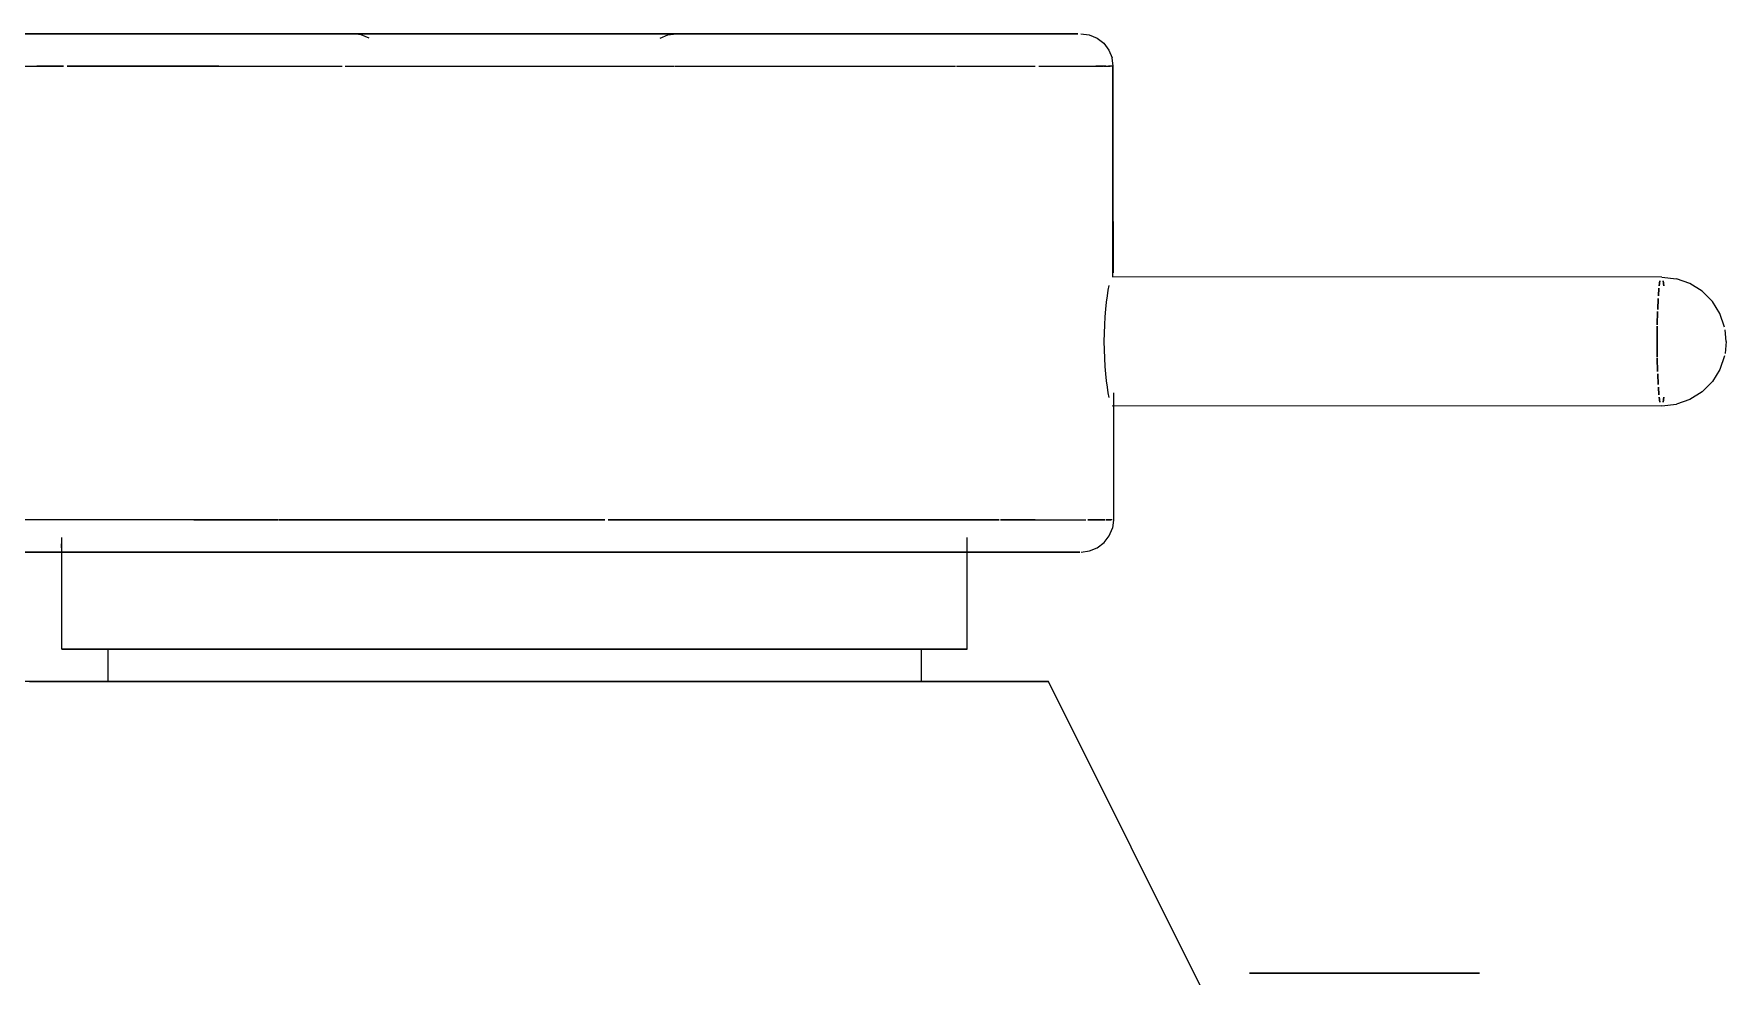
# Model space of a CAD drawing. Header units: millimetres. Extents: x 8 to 862, y 8 to 289.
# Drawn here: x 224.2 to 276.4, y 107 to 136.1 of the extents above; entities that cross this region are included whole.
import ezdxf

# ---------------------------------------------------------------- set-up
doc = ezdxf.new("R2010")
doc.units = ezdxf.units.MM
doc.layers.add('OUTLINE', color=7, linetype='Continuous')

msp = doc.modelspace()

# ---------------------------------------------------------------- linework, layer by layer
at = {"layer": 'OUTLINE'}
for p, q in [((223.583, 136.081), (224.283, 136.081)), ((224.283, 136.081), (223.583, 136.081)), ((224.826, 136.081), (224.058, 136.081)), ((224.058, 136.081), (224.826, 136.081)), ((224.283, 136.081), (225.08, 136.081)), ((225.08, 136.081), (224.283, 136.081)), ((225.685, 136.081), (224.826, 136.081)), ((224.826, 136.081), (225.685, 136.081)), ((225.08, 136.081), (225.963, 136.081)), ((225.963, 136.081), (225.08, 136.081)), ((226.627, 136.081), (225.685, 136.081)), ((225.685, 136.081), (226.627, 136.081)), ((225.963, 136.081), (226.929, 136.081)), ((226.929, 136.081), (225.963, 136.081)), ((227.646, 136.081), (226.627, 136.081)), ((226.627, 136.081), (227.646, 136.081)), ((226.929, 136.081), (227.971, 136.081)), ((227.971, 136.081), (226.929, 136.081)), ((228.739, 136.081), (227.646, 136.081)), ((227.646, 136.081), (228.739, 136.081)), ((227.971, 136.081), (229.084, 136.081)), ((229.084, 136.081), (227.971, 136.081)), ((229.896, 136.081), (228.739, 136.081)), ((228.739, 136.081), (229.896, 136.081)), ((229.084, 136.081), (230.26, 136.081)), ((230.26, 136.081), (229.084, 136.081)), ((231.11, 136.081), (229.896, 136.081)), ((229.896, 136.081), (231.11, 136.081)), ((230.26, 136.081), (231.491, 136.081)), ((231.491, 136.081), (230.26, 136.081)), ((232.374, 136.081), (231.11, 136.081)), ((231.11, 136.081), (232.374, 136.081)), ((231.491, 136.081), (232.77, 136.081)), ((232.77, 136.081), (231.491, 136.081)), ((233.682, 136.081), (232.374, 136.081)), ((232.374, 136.081), (233.682, 136.081)), ((232.77, 136.081), (234.09, 136.081)), ((234.09, 136.081), (232.77, 136.081)), ((235.023, 136.081), (233.682, 136.081)), ((233.682, 136.081), (235.023, 136.081)), ((234.297, 136.049), (234.04, 136.081)), ((234.09, 136.081), (235.439, 136.081)), ((235.439, 136.081), (234.09, 136.081)), ((234.373, 136.081), (234.149, 136.081)), ((234.149, 136.081), (234.373, 136.081)), ((234.17, 136.081), (234.409, 136.081)), ((234.539, 135.948), (234.297, 136.049)), ((234.373, 136.081), (234.707, 136.081)), ((234.707, 136.081), (234.373, 136.081)), ((234.409, 136.081), (234.754, 136.081)), ((234.754, 136.081), (234.409, 136.081)), ((235.141, 136.081), (234.707, 136.081)), ((234.707, 136.081), (235.141, 136.081)), ((234.754, 136.081), (235.2, 136.081)), ((235.2, 136.081), (234.754, 136.081)), ((236.39, 136.081), (235.023, 136.081)), ((235.023, 136.081), (236.39, 136.081)), ((235.141, 136.081), (235.667, 136.081)), ((235.667, 136.081), (235.141, 136.081)), ((235.2, 136.081), (235.735, 136.081)), ((235.439, 136.081), (236.81, 136.081)), ((236.81, 136.081), (235.439, 136.081)), ((236.272, 136.081), (235.667, 136.081)), ((235.667, 136.081), (236.272, 136.081)), ((235.735, 136.081), (236.349, 136.081)), ((236.94, 136.081), (236.272, 136.081)), ((236.272, 136.081), (236.94, 136.081)), ((236.349, 136.081), (237.025, 136.081)), ((237.025, 136.081), (236.349, 136.081)), ((237.772, 136.081), (236.39, 136.081)), ((236.39, 136.081), (237.772, 136.081)), ((236.81, 136.081), (238.198, 136.081)), ((238.198, 136.081), (236.81, 136.081)), ((237.657, 136.081), (236.94, 136.081)), ((236.94, 136.081), (237.657, 136.081)), ((237.025, 136.081), (237.746, 136.081)), ((237.657, 136.081), (238.407, 136.081)), ((238.407, 136.081), (237.657, 136.081)), ((237.746, 136.081), (238.499, 136.081)), ((238.499, 136.081), (237.746, 136.081)), ((239.163, 136.081), (237.772, 136.081)), ((237.772, 136.081), (239.163, 136.081)), ((238.198, 136.081), (239.589, 136.081)), ((239.589, 136.081), (238.198, 136.081)), ((239.172, 136.081), (238.407, 136.081)), ((238.407, 136.081), (239.172, 136.081)), ((239.264, 136.081), (238.499, 136.081)), ((238.499, 136.081), (239.264, 136.081)), ((240.554, 136.081), (239.163, 136.081)), ((239.163, 136.081), (240.554, 136.081)), ((239.934, 136.081), (239.172, 136.081)), ((239.172, 136.081), (239.934, 136.081)), ((239.264, 136.081), (240.026, 136.081)), ((240.026, 136.081), (239.264, 136.081)), ((239.589, 136.081), (240.977, 136.081)), ((240.977, 136.081), (239.589, 136.081)), ((240.675, 136.081), (239.934, 136.081)), ((239.934, 136.081), (240.675, 136.081)), ((240.026, 136.081), (240.761, 136.081)), ((240.761, 136.081), (240.026, 136.081)), ((241.933, 136.081), (240.554, 136.081)), ((240.554, 136.081), (241.933, 136.081)), ((241.375, 136.081), (240.675, 136.081)), ((240.675, 136.081), (241.375, 136.081)), ((241.458, 136.081), (240.761, 136.081)), ((240.761, 136.081), (241.458, 136.081)), ((240.977, 136.081), (242.353, 136.081)), ((242.353, 136.081), (240.977, 136.081)), ((242.022, 136.081), (241.375, 136.081)), ((241.375, 136.081), (242.022, 136.081)), ((241.458, 136.081), (242.096, 136.081)), ((242.096, 136.081), (241.458, 136.081)), ((243.295, 136.081), (241.933, 136.081)), ((241.933, 136.081), (243.295, 136.081)), ((242.598, 136.081), (242.022, 136.081)), ((242.022, 136.081), (242.598, 136.081)), ((242.096, 136.081), (242.663, 136.081)), ((242.663, 136.081), (242.096, 136.081)), ((242.353, 136.081), (243.705, 136.081)), ((243.705, 136.081), (242.353, 136.081)), ((243.091, 136.081), (242.598, 136.081)), ((242.598, 136.081), (243.091, 136.081)), ((242.663, 136.081), (243.144, 136.081)), ((243.091, 136.081), (243.487, 136.081)), ((243.487, 136.081), (243.091, 136.081)), ((243.144, 136.081), (243.528, 136.081)), ((244.63, 136.081), (243.295, 136.081)), ((243.295, 136.081), (244.63, 136.081)), ((243.779, 136.081), (243.487, 136.081)), ((243.487, 136.081), (243.779, 136.081)), ((243.528, 136.081), (243.809, 136.081)), ((243.809, 136.081), (243.528, 136.081)), ((243.528, 135.948), (243.767, 136.049)), ((243.705, 136.081), (245.031, 136.081)), ((245.031, 136.081), (243.705, 136.081)), ((243.767, 136.049), (244.027, 136.081)), ((243.962, 136.081), (243.779, 136.081)), ((243.779, 136.081), (243.962, 136.081)), ((243.809, 136.081), (243.977, 136.081)), ((245.929, 136.081), (244.63, 136.081)), ((244.63, 136.081), (245.929, 136.081)), ((245.031, 136.081), (246.319, 136.081)), ((246.319, 136.081), (245.031, 136.081)), ((247.184, 136.081), (245.929, 136.081)), ((245.929, 136.081), (247.184, 136.081)), ((246.319, 136.081), (247.559, 136.081)), ((247.559, 136.081), (246.319, 136.081)), ((248.389, 136.081), (247.184, 136.081)), ((247.184, 136.081), (248.389, 136.081)), ((247.559, 136.081), (248.746, 136.081)), ((248.746, 136.081), (247.559, 136.081)), ((249.535, 136.081), (248.389, 136.081)), ((248.389, 136.081), (249.535, 136.081)), ((248.746, 136.081), (249.871, 136.081)), ((249.871, 136.081), (248.746, 136.081)), ((250.613, 136.081), (249.535, 136.081)), ((249.535, 136.081), (250.613, 136.081)), ((249.871, 136.081), (250.929, 136.081)), ((250.929, 136.081), (249.871, 136.081)), ((251.62, 136.081), (250.613, 136.081)), ((250.613, 136.081), (251.62, 136.081)), ((250.929, 136.081), (251.909, 136.081)), ((251.909, 136.081), (250.929, 136.081)), ((252.544, 136.081), (251.62, 136.081)), ((251.62, 136.081), (252.544, 136.081)), ((251.909, 136.081), (252.81, 136.081)), ((252.81, 136.081), (251.909, 136.081)), ((253.386, 136.081), (252.544, 136.081)), ((252.544, 136.081), (253.386, 136.081)), ((252.81, 136.081), (253.625, 136.081)), ((253.625, 136.081), (252.81, 136.081)), ((254.136, 136.081), (253.386, 136.081)), ((253.386, 136.081), (254.136, 136.081)), ((253.625, 136.081), (254.345, 136.081)), ((254.345, 136.081), (253.625, 136.081)), ((254.788, 136.081), (254.136, 136.081)), ((254.136, 136.081), (254.788, 136.081)), ((254.345, 136.081), (254.968, 136.081)), ((254.968, 136.081), (254.345, 136.081)), ((255.344, 136.081), (254.788, 136.081)), ((254.788, 136.081), (255.344, 136.081)), ((254.968, 136.081), (255.491, 136.081)), ((255.491, 136.081), (254.968, 136.081)), ((255.795, 136.081), (255.344, 136.081)), ((255.344, 136.081), (255.795, 136.081)), ((255.491, 136.081), (255.911, 136.081)), ((255.911, 136.081), (255.491, 136.081)), ((256.141, 136.081), (255.795, 136.081)), ((255.795, 136.081), (256.141, 136.081)), ((255.911, 136.081), (256.224, 136.081)), ((256.224, 136.081), (255.911, 136.081)), ((256.377, 136.081), (256.141, 136.081)), ((256.141, 136.081), (256.377, 136.081)), ((256.224, 136.081), (256.427, 136.081)), ((256.427, 136.081), (256.224, 136.081)), ((256.522, 136.081), (256.779, 136.049)), ((256.779, 136.049), (257.021, 135.948)), ((257.021, 135.948), (257.228, 135.789)), ((257.228, 135.789), (257.387, 135.582)), ((257.387, 135.582), (257.487, 135.34)), ((257.52, 135.083), (257.487, 135.34)), ((223.831, 135.083), (224.283, 135.083)), ((225.101, 135.083), (224.283, 135.083)), ((224.283, 135.083), (225.101, 135.083)), ((226.238, 135.083), (225.216, 135.083)), ((225.216, 135.083), (226.238, 135.083)), ((226.553, 135.083), (226.238, 135.083)), ((226.238, 135.083), (226.553, 135.083)), ((227.342, 135.083), (226.553, 135.083)), ((226.553, 135.083), (227.342, 135.083)), ((228.16, 135.083), (227.342, 135.083)), ((227.342, 135.083), (228.16, 135.083)), ((228.517, 135.083), (228.16, 135.083)), ((228.16, 135.083), (228.517, 135.083)), ((229.761, 135.083), (228.517, 135.083)), ((228.517, 135.083), (229.761, 135.083)), ((229.899, 135.083), (229.761, 135.083)), ((229.761, 135.083), (229.899, 135.083)), ((229.899, 135.083), (231.06, 135.083)), ((231.06, 135.083), (231.76, 135.083)), ((231.76, 135.083), (232.412, 135.083)), ((232.412, 135.083), (233.706, 135.083)), ((233.806, 135.083), (235.233, 135.083)), ((235.233, 135.083), (235.726, 135.083)), ((235.726, 135.083), (236.683, 135.083)), ((236.683, 135.083), (237.781, 135.083)), ((237.781, 135.083), (238.147, 135.083)), ((238.147, 135.083), (239.621, 135.083)), ((239.621, 135.083), (239.854, 135.083)), ((239.854, 135.083), (241.086, 135.083)), ((241.086, 135.083), (241.919, 135.083)), ((241.919, 135.083), (242.542, 135.083)), ((242.542, 135.083), (243.947, 135.083)), ((243.974, 135.083), (245.374, 135.083)), ((245.374, 135.083), (245.908, 135.083)), ((245.908, 135.083), (246.735, 135.083)), ((246.735, 135.083), (247.789, 135.083)), ((247.789, 135.083), (248.046, 135.083)), ((248.046, 135.083), (249.301, 135.083)), ((249.301, 135.083), (249.555, 135.083)), ((249.555, 135.083), (250.492, 135.083)), ((250.492, 135.083), (251.188, 135.083)), ((251.188, 135.083), (251.608, 135.083)), ((251.608, 135.083), (252.647, 135.083)), ((252.68, 135.083), (253.598, 135.083)), ((253.598, 135.083), (253.982, 135.083)), ((253.982, 135.083), (254.458, 135.083)), ((254.458, 135.083), (255.11, 135.083)), ((255.219, 135.083), (255.878, 135.083)), ((255.878, 135.083), (256.029, 135.083)), ((256.029, 135.083), (256.433, 135.083)), ((256.433, 135.083), (256.734, 135.083)), ((256.734, 135.083), (256.876, 135.083)), ((256.876, 135.083), (257.207, 135.083)), ((257.118, 135.083), (256.982, 135.083)), ((257.287, 135.083), (257.118, 135.083)), ((257.225, 135.083), (257.423, 135.083)), ((257.502, 135.083), (257.369, 135.083)), ((257.502, 128.566), (257.52, 135.083)), ((257.502, 128.566), (257.505, 135.083)), ((257.526, 128.701), (257.505, 135.083)), ((274.462, 128.568), (257.485, 128.583)), ((274.462, 128.568), (274.908, 128.518)), ((257.337, 127.996), (257.363, 128.17)), ((257.363, 128.17), (257.39, 128.315)), ((274.353, 127.99), (274.37, 128.229)), ((274.37, 128.229), (274.353, 127.99)), ((274.379, 128.303), (274.4, 128.453)), ((274.4, 128.453), (274.379, 128.303)), ((274.495, 128.453), (274.515, 128.303)), ((274.515, 128.303), (274.495, 128.453)), ((275.327, 128.371), (274.908, 128.518)), ((275.702, 128.134), (275.327, 128.371)), ((276.018, 127.821), (275.702, 128.134)), ((257.269, 127.346), (257.287, 127.582)), ((257.287, 127.582), (257.31, 127.801)), ((257.31, 127.801), (257.337, 127.996)), ((274.317, 127.098), (274.326, 127.511)), ((274.326, 127.511), (274.317, 127.098)), ((274.332, 127.576), (274.347, 127.91)), ((274.347, 127.91), (274.332, 127.576)), ((276.252, 127.443), (276.018, 127.821)), ((257.245, 126.844), (257.254, 127.101)), ((257.254, 127.101), (257.269, 127.346)), ((274.311, 126.581), (274.317, 127.059)), ((274.317, 127.059), (274.311, 126.581)), ((276.396, 127.024), (276.252, 127.443)), ((257.242, 126.581), (257.245, 126.844)), ((257.245, 126.321), (257.242, 126.581)), ((274.317, 126.103), (274.311, 126.581)), ((274.311, 126.581), (274.317, 126.103)), ((276.444, 126.581), (276.408, 126.947)), ((276.444, 126.581), (276.408, 126.215)), ((257.254, 126.064), (257.245, 126.321)), ((257.269, 125.816), (257.254, 126.064)), ((274.326, 125.654), (274.317, 126.067)), ((274.317, 126.067), (274.326, 125.654)), ((276.396, 126.141), (276.252, 125.722)), ((257.287, 125.583), (257.269, 125.816)), ((257.31, 125.364), (257.287, 125.583)), ((274.347, 125.255), (274.332, 125.586)), ((274.332, 125.586), (274.347, 125.255)), ((276.252, 125.722), (276.018, 125.344)), ((257.337, 125.169), (257.31, 125.364)), ((257.363, 124.995), (257.337, 125.169)), ((257.39, 124.851), (257.363, 124.995)), ((257.529, 124.995), (257.526, 124.851)), ((257.529, 124.995), (257.526, 121.082)), ((274.37, 124.936), (274.353, 125.175)), ((274.353, 125.175), (274.37, 124.936)), ((275.702, 125.031), (275.327, 124.794)), ((276.018, 125.344), (275.702, 125.031)), ((274.462, 124.597), (257.485, 124.582)), ((274.4, 124.712), (274.379, 124.862)), ((274.379, 124.862), (274.4, 124.712)), ((274.462, 124.597), (274.908, 124.647)), ((274.515, 124.862), (274.495, 124.712)), ((274.495, 124.712), (274.515, 124.862)), ((275.327, 124.794), (274.908, 124.647)), ((224.737, 121.082), (223.848, 121.082)), ((225.106, 121.082), (224.737, 121.082)), ((225.718, 121.082), (225.106, 121.082)), ((226.551, 121.082), (225.718, 121.082)), ((226.781, 121.082), (226.551, 121.082)), ((227.921, 121.082), (226.781, 121.082)), ((228.157, 121.082), (227.921, 121.082)), ((229.132, 121.082), (228.157, 121.082)), ((229.132, 121.082), (229.902, 121.082)), ((229.902, 121.082), (229.132, 121.082)), ((229.902, 121.082), (230.404, 121.082)), ((230.404, 121.082), (229.902, 121.082)), ((230.404, 121.082), (231.73, 121.082)), ((231.73, 121.082), (230.404, 121.082)), ((231.757, 121.082), (233.104, 121.082)), ((233.104, 121.082), (231.757, 121.082)), ((233.104, 121.082), (233.709, 121.082)), ((233.709, 121.082), (233.104, 121.082)), ((233.709, 121.082), (234.515, 121.082)), ((234.515, 121.082), (233.709, 121.082)), ((234.515, 121.082), (235.726, 121.082)), ((235.726, 121.082), (234.515, 121.082)), ((235.726, 121.082), (235.956, 121.082)), ((235.956, 121.082), (235.726, 121.082)), ((235.956, 121.082), (237.415, 121.082)), ((237.415, 121.082), (235.956, 121.082)), ((237.415, 121.082), (237.781, 121.082)), ((237.781, 121.082), (237.415, 121.082)), ((237.781, 121.082), (238.886, 121.082)), ((238.886, 121.082), (237.781, 121.082)), ((238.886, 121.082), (239.854, 121.082)), ((239.854, 121.082), (238.886, 121.082)), ((239.854, 121.082), (240.353, 121.082)), ((240.353, 121.082), (239.854, 121.082)), ((240.353, 121.082), (241.815, 121.082)), ((241.815, 121.082), (240.353, 121.082)), ((241.919, 121.082), (243.259, 121.082)), ((243.259, 121.082), (241.919, 121.082)), ((243.259, 121.082), (243.944, 121.082)), ((243.944, 121.082), (243.259, 121.082)), ((243.944, 121.082), (244.677, 121.082)), ((244.677, 121.082), (243.944, 121.082)), ((244.677, 121.082), (245.911, 121.082)), ((245.911, 121.082), (244.677, 121.082)), ((245.911, 121.082), (246.059, 121.082)), ((246.059, 121.082), (245.911, 121.082)), ((246.059, 121.082), (247.397, 121.082)), ((247.397, 121.082), (246.059, 121.082)), ((247.397, 121.082), (247.786, 121.082)), ((247.786, 121.082), (247.397, 121.082)), ((247.786, 121.082), (248.681, 121.082)), ((248.681, 121.082), (247.786, 121.082)), ((248.681, 121.082), (249.555, 121.082)), ((249.555, 121.082), (248.681, 121.082)), ((249.555, 121.082), (249.904, 121.082)), ((249.904, 121.082), (249.555, 121.082)), ((249.904, 121.082), (251.059, 121.082)), ((251.059, 121.082), (249.904, 121.082)), ((251.059, 121.082), (251.194, 121.082)), ((251.194, 121.082), (251.059, 121.082)), ((251.194, 121.082), (252.136, 121.082)), ((252.136, 121.082), (251.194, 121.082)), ((252.136, 121.082), (252.671, 121.082)), ((252.671, 121.082), (252.136, 121.082)), ((252.671, 121.082), (253.135, 121.082)), ((253.135, 121.082), (252.671, 121.082)), ((253.135, 121.082), (253.991, 121.082)), ((253.991, 121.082), (253.135, 121.082)), ((254.041, 121.082), (254.85, 121.082)), ((254.85, 121.082), (254.041, 121.082)), ((254.85, 121.082), (255.104, 121.082)), ((255.104, 121.082), (254.85, 121.082)), ((255.104, 121.082), (255.562, 121.082)), ((255.562, 121.082), (256.029, 121.082)), ((256.029, 121.082), (256.17, 121.082)), ((256.17, 121.082), (256.669, 121.082)), ((256.737, 121.082), (257.056, 121.082)), ((257.056, 121.082), (256.737, 121.082)), ((257.257, 121.082), (256.95, 121.082)), ((256.95, 121.082), (257.257, 121.082)), ((257.056, 121.082), (257.216, 121.082)), ((257.216, 121.082), (257.056, 121.082)), ((257.449, 121.082), (257.293, 121.082)), ((257.293, 121.082), (257.449, 121.082)), ((257.485, 121.082), (257.328, 121.082)), ((257.393, 120.583), (257.493, 120.822)), ((257.526, 121.082), (257.493, 120.822)), ((225.056, 120.081), (225.047, 120.338)), ((225.05, 117.081), (225.05, 120.53)), ((253.002, 120.338), (252.999, 120.081)), ((253.005, 117.081), (253.005, 120.53)), ((256.785, 120.117), (257.027, 120.217)), ((257.027, 120.217), (257.234, 120.377)), ((257.234, 120.377), (257.393, 120.583)), ((223.71, 120.081), (224.43, 120.081)), ((224.43, 120.081), (223.71, 120.081)), ((224.669, 120.081), (223.919, 120.081)), ((223.919, 120.081), (224.669, 120.081)), ((224.43, 120.081), (225.245, 120.081)), ((225.245, 120.081), (224.43, 120.081)), ((225.511, 120.081), (224.669, 120.081)), ((224.669, 120.081), (225.511, 120.081)), ((225.293, 120.081), (225.056, 120.081)), ((225.056, 120.081), (225.293, 120.081)), ((225.762, 120.081), (225.293, 120.081)), ((226.435, 120.081), (225.511, 120.081)), ((225.511, 120.081), (226.435, 120.081)), ((226.459, 120.081), (225.762, 120.081)), ((225.762, 120.081), (226.459, 120.081)), ((227.442, 120.081), (226.435, 120.081)), ((226.435, 120.081), (227.442, 120.081)), ((227.372, 120.081), (226.459, 120.081)), ((228.485, 120.081), (227.372, 120.081)), ((227.372, 120.081), (228.485, 120.081)), ((228.52, 120.081), (227.442, 120.081)), ((227.442, 120.081), (228.52, 120.081)), ((229.775, 120.081), (228.485, 120.081)), ((229.666, 120.081), (228.52, 120.081)), ((228.52, 120.081), (229.666, 120.081)), ((230.871, 120.081), (229.666, 120.081)), ((229.666, 120.081), (230.871, 120.081)), ((231.228, 120.081), (229.775, 120.081)), ((232.126, 120.081), (230.871, 120.081)), ((230.871, 120.081), (232.126, 120.081)), ((232.811, 120.081), (231.228, 120.081)), ((231.228, 120.081), (232.811, 120.081)), ((233.425, 120.081), (232.126, 120.081)), ((232.126, 120.081), (233.425, 120.081)), ((234.5, 120.081), (232.811, 120.081)), ((232.811, 120.081), (234.5, 120.081)), ((234.76, 120.081), (233.425, 120.081)), ((233.425, 120.081), (234.76, 120.081)), ((236.269, 120.081), (234.5, 120.081)), ((236.122, 120.081), (234.76, 120.081)), ((234.76, 120.081), (236.122, 120.081)), ((237.501, 120.081), (236.122, 120.081)), ((236.122, 120.081), (237.501, 120.081)), ((238.085, 120.081), (236.269, 120.081)), ((238.892, 120.081), (237.501, 120.081)), ((237.501, 120.081), (238.892, 120.081)), ((239.916, 120.081), (238.085, 120.081)), ((238.085, 120.081), (239.916, 120.081)), ((240.283, 120.081), (238.892, 120.081)), ((238.892, 120.081), (240.283, 120.081)), ((239.916, 120.081), (241.733, 120.081)), ((241.733, 120.081), (239.916, 120.081)), ((241.665, 120.081), (240.283, 120.081)), ((240.283, 120.081), (241.665, 120.081)), ((243.032, 120.081), (241.665, 120.081)), ((241.665, 120.081), (243.032, 120.081)), ((243.501, 120.081), (241.733, 120.081)), ((241.733, 120.081), (243.501, 120.081)), ((244.373, 120.081), (243.032, 120.081)), ((243.032, 120.081), (244.373, 120.081)), ((245.197, 120.081), (243.501, 120.081)), ((245.681, 120.081), (244.373, 120.081)), ((244.373, 120.081), (245.681, 120.081)), ((246.782, 120.081), (245.197, 120.081)), ((245.197, 120.081), (246.782, 120.081)), ((246.945, 120.081), (245.681, 120.081)), ((245.681, 120.081), (246.945, 120.081)), ((248.238, 120.081), (246.782, 120.081)), ((248.159, 120.081), (246.945, 120.081)), ((246.945, 120.081), (248.159, 120.081)), ((249.316, 120.081), (248.159, 120.081)), ((248.159, 120.081), (249.316, 120.081)), ((249.535, 120.081), (248.238, 120.081)), ((248.238, 120.081), (249.535, 120.081)), ((250.409, 120.081), (249.316, 120.081)), ((249.316, 120.081), (250.409, 120.081)), ((250.654, 120.081), (249.535, 120.081)), ((249.535, 120.081), (250.654, 120.081)), ((251.428, 120.081), (250.409, 120.081)), ((250.409, 120.081), (251.428, 120.081)), ((251.572, 120.081), (250.654, 120.081)), ((250.654, 120.081), (251.572, 120.081)), ((252.37, 120.081), (251.428, 120.081)), ((251.428, 120.081), (252.37, 120.081)), ((252.275, 120.081), (251.572, 120.081)), ((252.754, 120.081), (252.275, 120.081)), ((253.229, 120.081), (252.37, 120.081)), ((252.37, 120.081), (253.229, 120.081)), ((252.529, 120.081), (252.762, 120.081)), ((252.762, 120.081), (252.529, 120.081)), ((252.535, 120.081), (252.975, 120.081)), ((252.975, 120.081), (252.535, 120.081)), ((252.996, 120.081), (252.754, 120.081)), ((252.754, 120.081), (252.996, 120.081)), ((252.762, 120.081), (252.999, 120.081)), ((252.999, 120.081), (252.762, 120.081)), ((252.975, 120.081), (253.772, 120.081)), ((253.772, 120.081), (252.975, 120.081)), ((253.997, 120.081), (253.229, 120.081)), ((253.229, 120.081), (253.997, 120.081)), ((253.772, 120.081), (254.472, 120.081)), ((254.472, 120.081), (253.772, 120.081)), ((254.67, 120.081), (253.997, 120.081)), ((253.997, 120.081), (254.67, 120.081)), ((254.472, 120.081), (255.078, 120.081)), ((255.078, 120.081), (254.472, 120.081)), ((255.243, 120.081), (254.67, 120.081)), ((254.67, 120.081), (255.243, 120.081)), ((255.078, 120.081), (255.583, 120.081)), ((255.583, 120.081), (255.078, 120.081)), ((255.716, 120.081), (255.243, 120.081)), ((255.243, 120.081), (255.716, 120.081)), ((255.583, 120.081), (255.981, 120.081)), ((255.981, 120.081), (255.583, 120.081)), ((256.082, 120.081), (255.716, 120.081)), ((255.716, 120.081), (256.082, 120.081)), ((255.981, 120.081), (256.271, 120.081)), ((256.271, 120.081), (255.981, 120.081)), ((256.339, 120.081), (256.082, 120.081)), ((256.082, 120.081), (256.339, 120.081)), ((256.271, 120.081), (256.454, 120.081)), ((256.454, 120.081), (256.271, 120.081)), ((256.486, 120.081), (256.339, 120.081)), ((256.339, 120.081), (256.486, 120.081)), ((256.525, 120.081), (256.785, 120.117)), ((225.05, 117.081), (225.278, 117.081)), ((225.278, 117.081), (225.05, 117.081)), ((225.316, 117.081), (225.065, 117.081)), ((225.065, 117.081), (225.316, 117.081)), ((225.278, 117.081), (225.738, 117.081)), ((225.738, 117.081), (225.278, 117.081)), ((225.803, 117.081), (225.316, 117.081)), ((225.316, 117.081), (225.803, 117.081)), ((225.738, 117.081), (226.427, 117.081)), ((226.427, 117.081), (225.738, 117.081)), ((226.518, 117.081), (225.803, 117.081)), ((225.803, 117.081), (226.518, 117.081)), ((226.427, 117.081), (226.654, 117.081)), ((226.654, 117.081), (226.427, 117.081)), ((226.722, 117.081), (226.486, 117.081)), ((226.486, 117.081), (226.722, 117.081)), ((226.486, 116.083), (226.486, 117.081)), ((226.489, 117.081), (226.74, 117.081)), ((226.74, 117.081), (226.489, 117.081)), ((227.442, 117.081), (226.518, 117.081)), ((226.518, 117.081), (227.442, 117.081)), ((226.74, 117.081), (227.227, 117.081)), ((227.227, 117.081), (226.74, 117.081)), ((227.227, 117.081), (227.944, 117.081)), ((227.944, 117.081), (227.227, 117.081)), ((228.57, 117.081), (227.442, 117.081)), ((227.442, 117.081), (228.57, 117.081)), ((227.944, 117.081), (228.878, 117.081)), ((228.878, 117.081), (227.944, 117.081)), ((229.873, 117.081), (228.57, 117.081)), ((228.57, 117.081), (229.873, 117.081)), ((228.878, 117.081), (230.009, 117.081)), ((230.009, 117.081), (228.878, 117.081)), ((231.335, 117.081), (229.873, 117.081)), ((229.873, 117.081), (231.335, 117.081)), ((230.009, 117.081), (231.317, 117.081)), ((231.317, 117.081), (230.009, 117.081)), ((231.317, 117.081), (232.773, 117.081)), ((232.773, 117.081), (231.317, 117.081)), ((232.926, 117.081), (231.335, 117.081)), ((231.335, 117.081), (232.926, 117.081)), ((232.773, 117.081), (234.353, 117.081)), ((234.353, 117.081), (232.773, 117.081)), ((234.624, 117.081), (232.926, 117.081)), ((232.926, 117.081), (234.624, 117.081)), ((234.353, 117.081), (236.021, 117.081)), ((236.021, 117.081), (234.353, 117.081)), ((236.396, 117.081), (234.624, 117.081)), ((234.624, 117.081), (236.396, 117.081)), ((236.021, 117.081), (237.749, 117.081)), ((237.749, 117.081), (236.021, 117.081)), ((238.212, 117.081), (236.396, 117.081)), ((236.396, 117.081), (238.212, 117.081)), ((237.749, 117.081), (239.503, 117.081)), ((239.503, 117.081), (237.749, 117.081)), ((240.043, 117.081), (238.212, 117.081)), ((238.212, 117.081), (240.043, 117.081)), ((239.503, 117.081), (241.245, 117.081)), ((241.245, 117.081), (239.503, 117.081)), ((241.86, 117.081), (240.043, 117.081)), ((240.043, 117.081), (241.86, 117.081)), ((241.245, 117.081), (242.946, 117.081)), ((242.946, 117.081), (241.245, 117.081)), ((243.623, 117.081), (241.86, 117.081)), ((241.86, 117.081), (243.623, 117.081)), ((242.946, 117.081), (244.571, 117.081)), ((244.571, 117.081), (242.946, 117.081)), ((245.312, 117.081), (243.623, 117.081)), ((243.623, 117.081), (245.312, 117.081)), ((244.571, 117.081), (246.088, 117.081)), ((246.088, 117.081), (244.571, 117.081)), ((246.889, 117.081), (245.312, 117.081)), ((245.312, 117.081), (246.889, 117.081)), ((246.088, 117.081), (247.468, 117.081)), ((247.468, 117.081), (246.088, 117.081)), ((248.336, 117.081), (246.889, 117.081)), ((246.889, 117.081), (248.336, 117.081)), ((247.468, 117.081), (248.681, 117.081)), ((248.681, 117.081), (247.468, 117.081)), ((249.62, 117.081), (248.336, 117.081)), ((248.336, 117.081), (249.62, 117.081)), ((248.681, 117.081), (249.709, 117.081)), ((249.709, 117.081), (248.681, 117.081)), ((250.725, 117.081), (249.62, 117.081)), ((249.62, 117.081), (250.725, 117.081)), ((249.709, 117.081), (250.527, 117.081)), ((250.527, 117.081), (249.709, 117.081)), ((250.527, 117.081), (251.121, 117.081)), ((251.121, 117.081), (250.527, 117.081)), ((251.628, 117.081), (250.725, 117.081)), ((250.725, 117.081), (251.628, 117.081)), ((251.121, 117.081), (251.481, 117.081)), ((251.481, 117.081), (251.121, 117.081)), ((251.472, 117.081), (251.286, 117.081)), ((251.286, 117.081), (251.472, 117.081)), ((251.307, 117.081), (251.537, 117.081)), ((251.537, 117.081), (251.307, 117.081)), ((251.537, 117.081), (252.252, 117.081)), ((252.252, 117.081), (251.537, 117.081)), ((251.599, 116.083), (251.599, 117.081)), ((252.317, 117.081), (251.628, 117.081)), ((251.628, 117.081), (252.317, 117.081)), ((252.252, 117.081), (252.739, 117.081)), ((252.739, 117.081), (252.252, 117.081)), ((252.777, 117.081), (252.317, 117.081)), ((252.317, 117.081), (252.777, 117.081)), ((252.739, 117.081), (252.99, 117.081)), ((252.99, 117.081), (252.739, 117.081)), ((253.005, 117.081), (252.777, 117.081)), ((252.777, 117.081), (253.005, 117.081)), ((224.498, 116.083), (223.772, 116.083)), ((224.052, 116.083), (224.844, 116.083)), ((224.844, 116.083), (224.052, 116.083)), ((225.381, 116.083), (224.498, 116.083)), ((224.844, 116.083), (225.786, 116.083)), ((225.786, 116.083), (224.844, 116.083)), ((226.406, 116.083), (225.381, 116.083)), ((225.786, 116.083), (226.867, 116.083)), ((226.867, 116.083), (225.786, 116.083)), ((226.636, 116.083), (226.406, 116.083)), ((226.722, 116.083), (226.486, 116.083)), ((226.489, 116.083), (226.74, 116.083)), ((226.74, 116.083), (226.489, 116.083)), ((226.74, 116.083), (227.227, 116.083)), ((227.227, 116.083), (226.74, 116.083)), ((226.867, 116.083), (228.08, 116.083)), ((228.08, 116.083), (226.867, 116.083)), ((227.227, 116.083), (227.944, 116.083)), ((227.944, 116.083), (227.227, 116.083)), ((227.944, 116.083), (228.878, 116.083)), ((228.878, 116.083), (227.944, 116.083)), ((228.08, 116.083), (229.406, 116.083)), ((229.406, 116.083), (228.08, 116.083)), ((228.878, 116.083), (230.009, 116.083)), ((230.009, 116.083), (228.878, 116.083)), ((229.406, 116.083), (230.836, 116.083)), ((230.836, 116.083), (229.406, 116.083)), ((230.009, 116.083), (231.317, 116.083)), ((231.317, 116.083), (230.009, 116.083)), ((230.836, 116.083), (232.35, 116.083)), ((232.35, 116.083), (230.836, 116.083)), ((231.317, 116.083), (232.773, 116.083)), ((232.773, 116.083), (231.317, 116.083)), ((232.35, 116.083), (233.939, 116.083)), ((233.939, 116.083), (232.35, 116.083)), ((232.773, 116.083), (234.353, 116.083)), ((234.353, 116.083), (232.773, 116.083)), ((233.939, 116.083), (235.578, 116.083)), ((235.578, 116.083), (233.939, 116.083)), ((234.353, 116.083), (236.021, 116.083)), ((236.021, 116.083), (234.353, 116.083)), ((235.578, 116.083), (237.256, 116.083)), ((237.256, 116.083), (235.578, 116.083)), ((236.021, 116.083), (237.749, 116.083)), ((237.749, 116.083), (236.021, 116.083)), ((237.256, 116.083), (238.954, 116.083)), ((238.954, 116.083), (237.256, 116.083)), ((237.749, 116.083), (239.503, 116.083)), ((239.503, 116.083), (237.749, 116.083)), ((238.954, 116.083), (240.649, 116.083)), ((240.649, 116.083), (238.954, 116.083)), ((239.503, 116.083), (241.245, 116.083)), ((241.245, 116.083), (239.503, 116.083)), ((240.649, 116.083), (242.329, 116.083)), ((242.329, 116.083), (240.649, 116.083)), ((241.245, 116.083), (242.946, 116.083)), ((242.946, 116.083), (241.245, 116.083)), ((242.329, 116.083), (243.974, 116.083)), ((243.974, 116.083), (242.329, 116.083)), ((242.946, 116.083), (244.571, 116.083)), ((244.571, 116.083), (242.946, 116.083)), ((243.974, 116.083), (245.566, 116.083)), ((245.566, 116.083), (243.974, 116.083)), ((244.571, 116.083), (246.088, 116.083)), ((246.088, 116.083), (244.571, 116.083)), ((245.566, 116.083), (247.09, 116.083)), ((247.09, 116.083), (245.566, 116.083)), ((246.088, 116.083), (247.468, 116.083)), ((247.468, 116.083), (246.088, 116.083)), ((247.09, 116.083), (248.528, 116.083)), ((248.528, 116.083), (247.09, 116.083)), ((247.468, 116.083), (248.681, 116.083)), ((248.681, 116.083), (247.468, 116.083)), ((248.528, 116.083), (249.863, 116.083)), ((249.863, 116.083), (248.528, 116.083)), ((248.681, 116.083), (249.709, 116.083)), ((249.709, 116.083), (248.681, 116.083)), ((249.709, 116.083), (250.527, 116.083)), ((250.527, 116.083), (249.709, 116.083)), ((249.863, 116.083), (251.085, 116.083)), ((251.085, 116.083), (249.863, 116.083)), ((250.527, 116.083), (251.121, 116.083)), ((251.121, 116.083), (250.527, 116.083)), ((251.085, 116.083), (252.181, 116.083)), ((252.181, 116.083), (251.085, 116.083)), ((251.121, 116.083), (251.481, 116.083)), ((251.481, 116.083), (251.121, 116.083)), ((251.747, 116.083), (251.286, 116.083)), ((251.472, 116.083), (251.286, 116.083)), ((252.76, 116.083), (251.747, 116.083)), ((252.181, 116.083), (253.135, 116.083)), ((253.135, 116.083), (252.181, 116.083)), ((253.628, 116.083), (252.76, 116.083)), ((253.135, 116.083), (253.941, 116.083)), ((253.941, 116.083), (253.135, 116.083)), ((254.339, 116.083), (253.628, 116.083)), ((253.941, 116.083), (254.588, 116.083)), ((254.588, 116.083), (253.941, 116.083)), ((254.892, 116.083), (254.339, 116.083)), ((254.588, 116.083), (255.069, 116.083)), ((255.069, 116.083), (254.588, 116.083)), ((255.273, 116.083), (254.892, 116.083)), ((255.069, 116.083), (255.382, 116.083)), ((255.382, 116.083), (255.069, 116.083)), ((255.273, 116.083), (255.485, 116.083)), ((255.485, 116.083), (255.273, 116.083)), ((255.382, 116.083), (255.521, 116.083)), ((255.521, 116.083), (255.382, 116.083)), ((261.276, 104.563), (255.521, 116.083)), ((268.559, 107.082), (261.725, 107.082)), ((261.725, 107.082), (268.559, 107.082)), ((261.926, 107.082), (262.062, 107.082)), ((261.991, 107.082), (262.145, 107.082)), ((262.145, 107.082), (261.991, 107.082)), ((261.997, 107.082), (268.827, 107.082)), ((268.827, 107.082), (261.997, 107.082)), ((262.198, 107.082), (262.032, 107.082)), ((262.032, 107.082), (262.198, 107.082)), ((262.062, 107.082), (262.23, 107.082)), ((262.109, 107.082), (262.286, 107.082)), ((262.145, 107.082), (262.331, 107.082)), ((262.393, 107.082), (262.198, 107.082)), ((262.23, 107.082), (262.434, 107.082)), ((262.434, 107.082), (262.23, 107.082)), ((262.286, 107.082), (262.496, 107.082)), ((262.496, 107.082), (262.286, 107.082)), ((262.331, 107.082), (262.549, 107.082)), ((262.549, 107.082), (262.331, 107.082)), ((262.617, 107.082), (262.393, 107.082)), ((262.393, 107.082), (262.617, 107.082)), ((262.434, 107.082), (262.664, 107.082)), ((262.664, 107.082), (262.434, 107.082)), ((262.496, 107.082), (262.735, 107.082)), ((262.794, 107.082), (262.549, 107.082)), ((262.549, 107.082), (262.794, 107.082)), ((262.868, 107.082), (262.617, 107.082)), ((262.617, 107.082), (262.868, 107.082)), ((262.921, 107.082), (262.664, 107.082)), ((262.664, 107.082), (262.921, 107.082)), ((262.735, 107.082), (263.001, 107.082)), ((263.001, 107.082), (262.735, 107.082)), ((263.063, 107.082), (262.794, 107.082)), ((262.794, 107.082), (263.063, 107.082)), ((263.146, 107.082), (262.868, 107.082)), ((262.921, 107.082), (263.202, 107.082)), ((263.202, 107.082), (262.921, 107.082)), ((263.287, 107.082), (263.001, 107.082)), ((263.001, 107.082), (263.287, 107.082)), ((263.355, 107.082), (263.063, 107.082)), ((263.063, 107.082), (263.355, 107.082)), ((263.447, 107.082), (263.146, 107.082)), ((263.202, 107.082), (263.506, 107.082)), ((263.506, 107.082), (263.202, 107.082)), ((263.597, 107.082), (263.287, 107.082)), ((263.668, 107.082), (263.355, 107.082)), ((263.355, 107.082), (263.668, 107.082)), ((263.763, 107.082), (263.447, 107.082)), ((263.447, 107.082), (263.763, 107.082)), ((263.506, 107.082), (263.825, 107.082)), ((263.825, 107.082), (263.506, 107.082)), ((263.922, 107.082), (263.597, 107.082)), ((263.597, 107.082), (263.922, 107.082)), ((263.668, 107.082), (263.911, 107.082)), ((263.911, 107.082), (263.668, 107.082)), ((264.097, 107.082), (263.763, 107.082)), ((263.763, 107.082), (264.097, 107.082)), ((263.825, 107.082), (264.162, 107.082)), ((263.911, 107.082), (265.423, 107.082)), ((265.423, 107.082), (263.911, 107.082)), ((263.922, 107.082), (264.262, 107.082)), ((264.442, 107.082), (264.097, 107.082)), ((264.162, 107.082), (264.51, 107.082)), ((264.51, 107.082), (264.162, 107.082)), ((264.262, 107.082), (264.613, 107.082)), ((264.613, 107.082), (264.262, 107.082)), ((264.796, 107.082), (264.442, 107.082)), ((264.442, 107.082), (264.796, 107.082)), ((264.51, 107.082), (264.864, 107.082)), ((264.864, 107.082), (264.51, 107.082)), ((264.971, 107.082), (264.613, 107.082)), ((265.157, 107.082), (264.796, 107.082)), ((264.864, 107.082), (265.225, 107.082)), ((265.331, 107.082), (264.971, 107.082)), ((264.971, 107.082), (265.331, 107.082)), ((266.642, 107.082), (265.133, 107.082)), ((265.399, 107.082), (265.133, 107.082)), ((265.133, 107.082), (266.642, 107.082)), ((265.133, 107.082), (265.399, 107.082)), ((265.423, 107.082), (265.157, 107.082)), ((265.157, 107.082), (265.423, 107.082)), ((265.225, 107.082), (265.585, 107.082)), ((265.691, 107.082), (265.331, 107.082)), ((265.331, 107.082), (265.691, 107.082)), ((265.759, 107.082), (265.399, 107.082)), ((265.399, 107.082), (265.759, 107.082)), ((265.585, 107.082), (265.942, 107.082)), ((265.942, 107.082), (265.585, 107.082)), ((266.046, 107.082), (265.691, 107.082)), ((265.759, 107.082), (266.114, 107.082)), ((266.114, 107.082), (265.759, 107.082)), ((265.942, 107.082), (266.294, 107.082)), ((266.294, 107.082), (265.942, 107.082)), ((266.394, 107.082), (266.046, 107.082)), ((266.046, 107.082), (266.394, 107.082)), ((266.114, 107.082), (266.459, 107.082)), ((266.459, 107.082), (266.114, 107.082)), ((266.294, 107.082), (266.633, 107.082)), ((266.728, 107.082), (266.394, 107.082)), ((266.459, 107.082), (266.793, 107.082)), ((266.633, 107.082), (266.958, 107.082)), ((266.958, 107.082), (266.633, 107.082)), ((266.887, 107.082), (266.642, 107.082)), ((266.642, 107.082), (266.887, 107.082)), ((267.05, 107.082), (266.728, 107.082)), ((266.728, 107.082), (267.05, 107.082)), ((266.793, 107.082), (267.109, 107.082)), ((267.197, 107.082), (266.887, 107.082)), ((266.958, 107.082), (267.265, 107.082)), ((267.265, 107.082), (266.958, 107.082)), ((267.354, 107.082), (267.05, 107.082)), ((267.109, 107.082), (267.407, 107.082)), ((267.407, 107.082), (267.109, 107.082)), ((267.493, 107.082), (267.197, 107.082)), ((267.197, 107.082), (267.493, 107.082)), ((267.265, 107.082), (267.555, 107.082)), ((267.555, 107.082), (267.265, 107.082)), ((267.634, 107.082), (267.354, 107.082)), ((267.354, 107.082), (267.634, 107.082)), ((267.407, 107.082), (267.685, 107.082)), ((267.685, 107.082), (267.407, 107.082)), ((267.761, 107.082), (267.493, 107.082)), ((267.493, 107.082), (267.761, 107.082)), ((267.555, 107.082), (267.82, 107.082)), ((267.891, 107.082), (267.634, 107.082)), ((267.634, 107.082), (267.891, 107.082)), ((267.939, 107.082), (267.685, 107.082)), ((267.685, 107.082), (267.939, 107.082)), ((268.007, 107.082), (267.761, 107.082)), ((267.82, 107.082), (268.057, 107.082)), ((268.057, 107.082), (267.82, 107.082)), ((268.122, 107.082), (267.891, 107.082)), ((267.939, 107.082), (268.163, 107.082)), ((268.163, 107.082), (267.939, 107.082)), ((268.222, 107.082), (268.007, 107.082)), ((268.007, 107.082), (268.222, 107.082)), ((268.057, 107.082), (268.266, 107.082)), ((268.266, 107.082), (268.057, 107.082)), ((268.322, 107.082), (268.122, 107.082)), ((268.163, 107.082), (268.358, 107.082)), ((268.358, 107.082), (268.163, 107.082)), ((268.408, 107.082), (268.222, 107.082)), ((268.222, 107.082), (268.408, 107.082)), ((268.266, 107.082), (268.447, 107.082)), ((268.494, 107.082), (268.322, 107.082)), ((268.322, 107.082), (268.494, 107.082)), ((268.358, 107.082), (268.523, 107.082)), ((268.523, 107.082), (268.358, 107.082)), ((268.565, 107.082), (268.408, 107.082)), ((268.408, 107.082), (268.565, 107.082)), ((268.63, 107.082), (268.494, 107.082)), ((268.494, 107.082), (268.63, 107.082))]:
    msp.add_line(p, q, dxfattribs=at)

doc.saveas('drawing.dxf')
